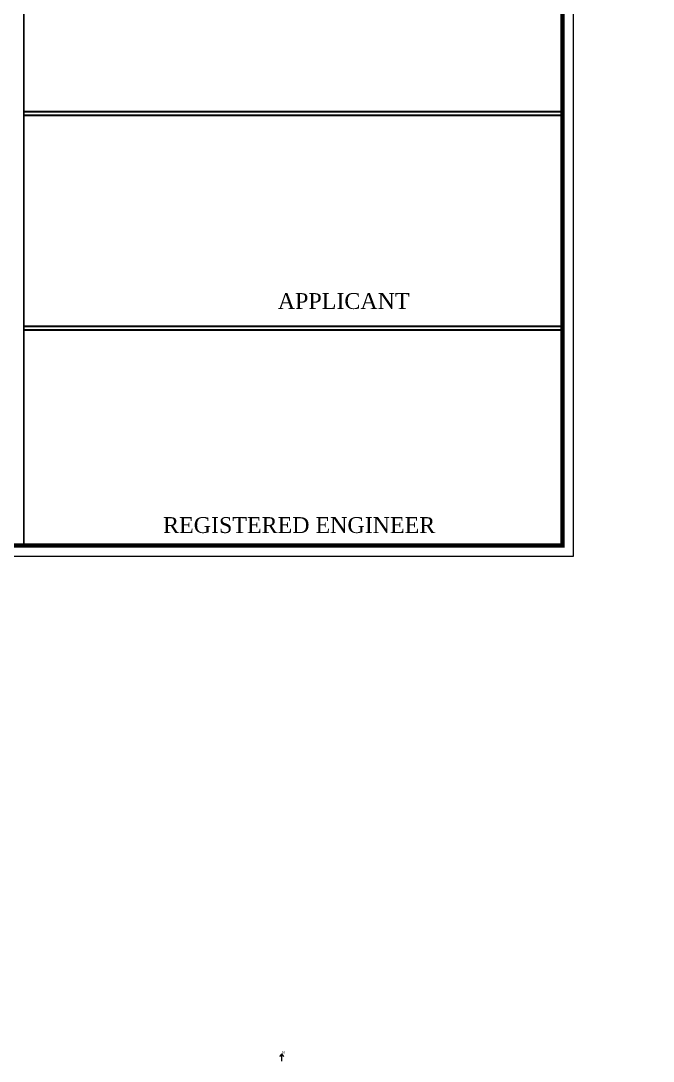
# Model space of a CAD drawing. Header units: metres. Extents: x -941 to 1333, y -28 to 1490.
# Drawn here: x 201 to 687, y -28 to 772 of the extents above; entities that cross this region are included whole.
import ezdxf

# ---------------------------------------------------------------- set-up
doc = ezdxf.new("R2010")
doc.units = ezdxf.units.M
doc.layers.add('00', color=7, linetype='Continuous')
doc.layers.add('NORTH_DIRECTION', color=7, linetype='Continuous', lineweight=0)
doc.styles.add('SRI-2', font='BOOKOSBI.TTF')
doc.styles.add('USA TEXT', font='GOTHIC.TTF')

msp = doc.modelspace()

# ---------------------------------------------------------------- hatches: boundary and pattern name
h = msp.add_hatch()
h.set_pattern_fill('ANGLE', color=252)
h.set_pattern_definition([(0, (-711.927, 37.3754), (0, 6.985), [5.08, -1.905]), (90, (-711.927, 37.3754), (-6.985, 4e-16), [5.08, -1.905])])
edge = h.paths.add_edge_path()
edge.add_line((638.72523, 392.32187), (638.85023, 392.32187))
edge.add_line((638.85023, 392.32187), (638.85023, 392.32463))
edge.add_arc((638.84373, 392.32463), 0.0065, 0, 90)
edge.add_line((638.84373, 392.33113), (638.80418, 392.33669))
edge.add_arc((638.80418, 392.34969), 0.013, 180, 270, ccw=False)
edge.add_line((638.79118, 392.34969), (638.79118, 392.54405))
edge.add_arc((638.80418, 392.54405), 0.013, 90, 180, ccw=False)
edge.add_line((638.80418, 392.55705), (638.84373, 392.56261))
edge.add_arc((638.84373, 392.56911), 0.0065, 270, 360)
edge.add_line((638.85023, 392.56911), (638.85023, 392.57187))
edge.add_line((638.85023, 392.57187), (638.72523, 392.57187))
edge.add_line((638.72523, 392.57187), (638.72523, 392.56911))
edge.add_arc((638.73173, 392.56911), 0.0065, 180, 270)
edge.add_line((638.73173, 392.56261), (638.77128, 392.55705))
edge.add_arc((638.77128, 392.54405), 0.013, 0, 90, ccw=False)
edge.add_line((638.78428, 392.54405), (638.78428, 392.34969))
edge.add_arc((638.77128, 392.34969), 0.013, -90, 0, ccw=False)
edge.add_line((638.77128, 392.33669), (638.73173, 392.33113))
edge.add_arc((638.73173, 392.32463), 0.0065, 90, 180)
edge.add_line((638.72523, 392.32463), (638.72523, 392.32187))
h = msp.add_hatch()
h.set_pattern_fill('ANGLE', color=252)
h.set_pattern_definition([(0, (-705.9494, 37.3754), (0, 6.985), [5.08, -1.905]), (90, (-705.9494, 37.3754), (-6.985, 4e-16), [5.08, -1.905])])
edge = h.paths.add_edge_path()
edge.add_line((644.70298, 392.32187), (644.82798, 392.32187))
edge.add_line((644.82798, 392.32187), (644.82798, 392.32463))
edge.add_arc((644.82148, 392.32463), 0.0065, 0, 90)
edge.add_line((644.82148, 392.33113), (644.78193, 392.33669))
edge.add_arc((644.78193, 392.34969), 0.013, 180, 270, ccw=False)
edge.add_line((644.76893, 392.34969), (644.76893, 392.54405))
edge.add_arc((644.78193, 392.54405), 0.013, 90, 180, ccw=False)
edge.add_line((644.78193, 392.55705), (644.82148, 392.56261))
edge.add_arc((644.82148, 392.56911), 0.0065, 270, 360)
edge.add_line((644.82798, 392.56911), (644.82798, 392.57187))
edge.add_line((644.82798, 392.57187), (644.70298, 392.57187))
edge.add_line((644.70298, 392.57187), (644.70298, 392.56911))
edge.add_arc((644.70948, 392.56911), 0.0065, 180, 270)
edge.add_line((644.70948, 392.56261), (644.74903, 392.55705))
edge.add_arc((644.74903, 392.54405), 0.013, 0, 90, ccw=False)
edge.add_line((644.76203, 392.54405), (644.76203, 392.34969))
edge.add_arc((644.74903, 392.34969), 0.013, -90, 0, ccw=False)
edge.add_line((644.74903, 392.33669), (644.70948, 392.33113))
edge.add_arc((644.70948, 392.32463), 0.0065, 90, 180)
edge.add_line((644.70298, 392.32463), (644.70298, 392.32187))
h = msp.add_hatch()
h.set_pattern_fill('ANGLE', color=252)
h.set_pattern_definition([(0, (-699.847, 37.3754), (0, 6.985), [5.08, -1.905]), (90, (-699.847, 37.3754), (-6.985, 4e-16), [5.08, -1.905])])
edge = h.paths.add_edge_path()
edge.add_line((650.8057, 392.32187), (650.9307, 392.32187))
edge.add_line((650.9307, 392.32187), (650.9307, 392.32463))
edge.add_arc((650.9242, 392.32463), 0.0065, 0, 90)
edge.add_line((650.9242, 392.33113), (650.88465, 392.33669))
edge.add_arc((650.88465, 392.34969), 0.013, 180, 270, ccw=False)
edge.add_line((650.87165, 392.34969), (650.87165, 392.54405))
edge.add_arc((650.88465, 392.54405), 0.013, 90, 180, ccw=False)
edge.add_line((650.88465, 392.55705), (650.9242, 392.56261))
edge.add_arc((650.9242, 392.56911), 0.0065, 270, 360)
edge.add_line((650.9307, 392.56911), (650.9307, 392.57187))
edge.add_line((650.9307, 392.57187), (650.8057, 392.57187))
edge.add_line((650.8057, 392.57187), (650.8057, 392.56911))
edge.add_arc((650.8122, 392.56911), 0.0065, 180, 270)
edge.add_line((650.8122, 392.56261), (650.85175, 392.55705))
edge.add_arc((650.85175, 392.54405), 0.013, 0, 90, ccw=False)
edge.add_line((650.86475, 392.54405), (650.86475, 392.34969))
edge.add_arc((650.85175, 392.34969), 0.013, -90, 0, ccw=False)
edge.add_line((650.85175, 392.33669), (650.8122, 392.33113))
edge.add_arc((650.8122, 392.32463), 0.0065, 90, 180)
edge.add_line((650.8057, 392.32463), (650.8057, 392.32187))
h = msp.add_hatch()
h.set_pattern_fill('ANGLE', color=252)
h.set_pattern_definition([(0, (-693.869, 37.3754), (0, 6.985), [5.08, -1.905]), (90, (-693.869, 37.3754), (-6.985, 4e-16), [5.08, -1.905])])
edge = h.paths.add_edge_path()
edge.add_line((656.78345, 392.32187), (656.90845, 392.32187))
edge.add_line((656.90845, 392.32187), (656.90845, 392.32463))
edge.add_arc((656.90195, 392.32463), 0.0065, 0, 90)
edge.add_line((656.90195, 392.33113), (656.8624, 392.33669))
edge.add_arc((656.8624, 392.34969), 0.013, 180, 270, ccw=False)
edge.add_line((656.8494, 392.34969), (656.8494, 392.54405))
edge.add_arc((656.8624, 392.54405), 0.013, 90, 180, ccw=False)
edge.add_line((656.8624, 392.55705), (656.90195, 392.56261))
edge.add_arc((656.90195, 392.56911), 0.0065, 270, 360)
edge.add_line((656.90845, 392.56911), (656.90845, 392.57187))
edge.add_line((656.90845, 392.57187), (656.78345, 392.57187))
edge.add_line((656.78345, 392.57187), (656.78345, 392.56911))
edge.add_arc((656.78995, 392.56911), 0.0065, 180, 270)
edge.add_line((656.78995, 392.56261), (656.8295, 392.55705))
edge.add_arc((656.8295, 392.54405), 0.013, 0, 90, ccw=False)
edge.add_line((656.8425, 392.54405), (656.8425, 392.34969))
edge.add_arc((656.8295, 392.34969), 0.013, -90, 0, ccw=False)
edge.add_line((656.8295, 392.33669), (656.78995, 392.33113))
edge.add_arc((656.78995, 392.32463), 0.0065, 90, 180)
edge.add_line((656.78345, 392.32463), (656.78345, 392.32187))
h = msp.add_hatch()
h.set_pattern_fill('ANGLE', color=252, angle=-90)
h.set_pattern_definition([(270, (312.034, 1744.431), (6.985, -1e-15), [5.08, -1.905]), (360, (312.034, 1744.431), (2e-15, 6.985), [5.08, -1.905])])
edge = h.paths.add_edge_path()
edge.add_line((666.98034, 393.77829), (666.98034, 393.65329))
edge.add_line((666.98034, 393.65329), (666.9831, 393.65329))
edge.add_arc((666.9831, 393.65979), 0.0065, -90, 0)
edge.add_line((666.9896, 393.65979), (666.99516, 393.69934))
edge.add_arc((667.00816, 393.69934), 0.013, 90, 180, ccw=False)
edge.add_line((667.00816, 393.71234), (667.20252, 393.71234))
edge.add_arc((667.20252, 393.69934), 0.013, 0, 90, ccw=False)
edge.add_line((667.21552, 393.69934), (667.22108, 393.65979))
edge.add_arc((667.22758, 393.65979), 0.0065, 180, 270)
edge.add_line((667.22758, 393.65329), (667.23034, 393.65329))
edge.add_line((667.23034, 393.65329), (667.23034, 393.77829))
edge.add_line((667.23034, 393.77829), (667.22758, 393.77829))
edge.add_arc((667.22758, 393.77179), 0.0065, 90, 180)
edge.add_line((667.22108, 393.77179), (667.21552, 393.73224))
edge.add_arc((667.20252, 393.73224), 0.013, -90, 0, ccw=False)
edge.add_line((667.20252, 393.71924), (667.00816, 393.71924))
edge.add_arc((667.00816, 393.73224), 0.013, -180, -90, ccw=False)
edge.add_line((666.99516, 393.73224), (666.9896, 393.77179))
edge.add_arc((666.9831, 393.77179), 0.0065, 0, 90)
edge.add_line((666.9831, 393.77829), (666.98034, 393.77829))
h = msp.add_hatch()
h.set_pattern_fill('ANGLE', color=252, angle=-90)
h.set_pattern_definition([(270, (322.241, 1744.431), (6.985, -1e-15), [5.08, -1.905]), (360, (322.241, 1744.431), (2e-15, 6.985), [5.08, -1.905])])
edge = h.paths.add_edge_path()
edge.add_line((677.18747, 393.77829), (677.18747, 393.65329))
edge.add_line((677.18747, 393.65329), (677.19023, 393.65329))
edge.add_arc((677.19023, 393.65979), 0.0065, -90, 0)
edge.add_line((677.19673, 393.65979), (677.20229, 393.69934))
edge.add_arc((677.21529, 393.69934), 0.013, 90, 180, ccw=False)
edge.add_line((677.21529, 393.71234), (677.40965, 393.71234))
edge.add_arc((677.40965, 393.69934), 0.013, 0, 90, ccw=False)
edge.add_line((677.42265, 393.69934), (677.42821, 393.65979))
edge.add_arc((677.43471, 393.65979), 0.0065, 180, 270)
edge.add_line((677.43471, 393.65329), (677.43747, 393.65329))
edge.add_line((677.43747, 393.65329), (677.43747, 393.77829))
edge.add_line((677.43747, 393.77829), (677.43471, 393.77829))
edge.add_arc((677.43471, 393.77179), 0.0065, 90, 180)
edge.add_line((677.42821, 393.77179), (677.42265, 393.73224))
edge.add_arc((677.40965, 393.73224), 0.013, -90, 0, ccw=False)
edge.add_line((677.40965, 393.71924), (677.21529, 393.71924))
edge.add_arc((677.21529, 393.73224), 0.013, -180, -90, ccw=False)
edge.add_line((677.20229, 393.73224), (677.19673, 393.77179))
edge.add_arc((677.19023, 393.77179), 0.0065, 0, 90)
edge.add_line((677.19023, 393.77829), (677.18747, 393.77829))
h = msp.add_hatch()
h.set_pattern_fill('ANGLE', color=252, angle=-90)
h.set_pattern_definition([(270, (283.789, 1735.58), (6.985, -1e-15), [5.08, -1.905]), (360, (283.789, 1735.58), (2e-15, 6.985), [5.08, -1.905])])
edge = h.paths.add_edge_path()
edge.add_line((638.73562, 384.92783), (638.73562, 384.80283))
edge.add_line((638.73562, 384.80283), (638.73839, 384.80283))
edge.add_arc((638.73839, 384.80933), 0.0065, -90, 0)
edge.add_line((638.74489, 384.80933), (638.75045, 384.84888))
edge.add_arc((638.76345, 384.84888), 0.013, 90, 180, ccw=False)
edge.add_line((638.76345, 384.86188), (638.9578, 384.86188))
edge.add_arc((638.9578, 384.84888), 0.013, 0, 90, ccw=False)
edge.add_line((638.9708, 384.84888), (638.97636, 384.80933))
edge.add_arc((638.98286, 384.80933), 0.0065, 180, 270)
edge.add_line((638.98286, 384.80283), (638.98562, 384.80283))
edge.add_line((638.98562, 384.80283), (638.98562, 384.92783))
edge.add_line((638.98562, 384.92783), (638.98286, 384.92783))
edge.add_arc((638.98286, 384.92133), 0.0065, 90, 180)
edge.add_line((638.97636, 384.92133), (638.9708, 384.88178))
edge.add_arc((638.9578, 384.88178), 0.013, -90, 0, ccw=False)
edge.add_line((638.9578, 384.86878), (638.76345, 384.86878))
edge.add_arc((638.76345, 384.88178), 0.013, -180, -90, ccw=False)
edge.add_line((638.75045, 384.88178), (638.74489, 384.92133))
edge.add_arc((638.73839, 384.92133), 0.0065, 0, 90)
edge.add_line((638.73839, 384.92783), (638.73562, 384.92783))
h = msp.add_hatch()
h.set_pattern_fill('ANGLE', color=252, angle=-90)
h.set_pattern_definition([(270, (301.7016, 1735.58), (6.985, -1e-15), [5.08, -1.905]), (360, (301.7016, 1735.58), (2e-15, 6.985), [5.08, -1.905])])
edge = h.paths.add_edge_path()
edge.add_line((656.64805, 384.92783), (656.64805, 384.80283))
edge.add_line((656.64805, 384.80283), (656.65081, 384.80283))
edge.add_arc((656.65081, 384.80933), 0.0065, -90, 0)
edge.add_line((656.65731, 384.80933), (656.66287, 384.84888))
edge.add_arc((656.67587, 384.84888), 0.013, 90, 180, ccw=False)
edge.add_line((656.67587, 384.86188), (656.87023, 384.86188))
edge.add_arc((656.87023, 384.84888), 0.013, 0, 90, ccw=False)
edge.add_line((656.88323, 384.84888), (656.88878, 384.80933))
edge.add_arc((656.89528, 384.80933), 0.0065, 180, 270)
edge.add_line((656.89528, 384.80283), (656.89805, 384.80283))
edge.add_line((656.89805, 384.80283), (656.89805, 384.92783))
edge.add_line((656.89805, 384.92783), (656.89528, 384.92783))
edge.add_arc((656.89528, 384.92133), 0.0065, 90, 180)
edge.add_line((656.88878, 384.92133), (656.88323, 384.88178))
edge.add_arc((656.87023, 384.88178), 0.013, -90, 0, ccw=False)
edge.add_line((656.87023, 384.86878), (656.67587, 384.86878))
edge.add_arc((656.67587, 384.88178), 0.013, -180, -90, ccw=False)
edge.add_line((656.66287, 384.88178), (656.65731, 384.92133))
edge.add_arc((656.65081, 384.92133), 0.0065, 0, 90)
edge.add_line((656.65081, 384.92783), (656.64805, 384.92783))
h = msp.add_hatch()
h.set_pattern_fill('ANGLE', color=252, angle=-90)
h.set_pattern_definition([(270, (312.034, 1738.317), (6.985, -1e-15), [5.08, -1.905]), (360, (312.034, 1738.317), (2e-15, 6.985), [5.08, -1.905])])
edge = h.paths.add_edge_path()
edge.add_line((666.98034, 387.66478), (666.98034, 387.53978))
edge.add_line((666.98034, 387.53978), (666.9831, 387.53978))
edge.add_arc((666.9831, 387.54628), 0.0065, -90, 0)
edge.add_line((666.9896, 387.54628), (666.99516, 387.58583))
edge.add_arc((667.00816, 387.58583), 0.013, 90, 180, ccw=False)
edge.add_line((667.00816, 387.59883), (667.20252, 387.59883))
edge.add_arc((667.20252, 387.58583), 0.013, 0, 90, ccw=False)
edge.add_line((667.21552, 387.58583), (667.22108, 387.54628))
edge.add_arc((667.22758, 387.54628), 0.0065, 180, 270)
edge.add_line((667.22758, 387.53978), (667.23034, 387.53978))
edge.add_line((667.23034, 387.53978), (667.23034, 387.66478))
edge.add_line((667.23034, 387.66478), (667.22758, 387.66478))
edge.add_arc((667.22758, 387.65828), 0.0065, 90, 180)
edge.add_line((667.22108, 387.65828), (667.21552, 387.61873))
edge.add_arc((667.20252, 387.61873), 0.013, -90, 0, ccw=False)
edge.add_line((667.20252, 387.60573), (667.00816, 387.60573))
edge.add_arc((667.00816, 387.61873), 0.013, -180, -90, ccw=False)
edge.add_line((666.99516, 387.61873), (666.9896, 387.65828))
edge.add_arc((666.9831, 387.65828), 0.0065, 0, 90)
edge.add_line((666.9831, 387.66478), (666.98034, 387.66478))
h = msp.add_hatch()
h.set_pattern_fill('ANGLE', color=252, angle=-90)
h.set_pattern_definition([(270, (322.241, 1738.317), (6.985, -1e-15), [5.08, -1.905]), (360, (322.241, 1738.317), (2e-15, 6.985), [5.08, -1.905])])
edge = h.paths.add_edge_path()
edge.add_line((677.18747, 387.66478), (677.18747, 387.53978))
edge.add_line((677.18747, 387.53978), (677.19023, 387.53978))
edge.add_arc((677.19023, 387.54628), 0.0065, -90, 0)
edge.add_line((677.19673, 387.54628), (677.20229, 387.58583))
edge.add_arc((677.21529, 387.58583), 0.013, 90, 180, ccw=False)
edge.add_line((677.21529, 387.59883), (677.40965, 387.59883))
edge.add_arc((677.40965, 387.58583), 0.013, 0, 90, ccw=False)
edge.add_line((677.42265, 387.58583), (677.42821, 387.54628))
edge.add_arc((677.43471, 387.54628), 0.0065, 180, 270)
edge.add_line((677.43471, 387.53978), (677.43747, 387.53978))
edge.add_line((677.43747, 387.53978), (677.43747, 387.66478))
edge.add_line((677.43747, 387.66478), (677.43471, 387.66478))
edge.add_arc((677.43471, 387.65828), 0.0065, 90, 180)
edge.add_line((677.42821, 387.65828), (677.42265, 387.61873))
edge.add_arc((677.40965, 387.61873), 0.013, -90, 0, ccw=False)
edge.add_line((677.40965, 387.60573), (677.21529, 387.60573))
edge.add_arc((677.21529, 387.61873), 0.013, -180, -90, ccw=False)
edge.add_line((677.20229, 387.61873), (677.19673, 387.65828))
edge.add_arc((677.19023, 387.65828), 0.0065, 0, 90)
edge.add_line((677.19023, 387.66478), (677.18747, 387.66478))
h = msp.add_hatch()
h.set_pattern_fill('ANGLE', color=252, angle=-90)
h.set_pattern_definition([(270, (283.789, 1728.009), (6.985, -1e-15), [5.08, -1.905]), (360, (283.789, 1728.009), (2e-15, 6.985), [5.08, -1.905])])
edge = h.paths.add_edge_path()
edge.add_line((638.73562, 377.35671), (638.73562, 377.23171))
edge.add_line((638.73562, 377.23171), (638.73839, 377.23171))
edge.add_arc((638.73839, 377.23821), 0.0065, -90, 0)
edge.add_line((638.74489, 377.23821), (638.75045, 377.27776))
edge.add_arc((638.76345, 377.27776), 0.013, 90, 180, ccw=False)
edge.add_line((638.76345, 377.29076), (638.9578, 377.29076))
edge.add_arc((638.9578, 377.27776), 0.013, 0, 90, ccw=False)
edge.add_line((638.9708, 377.27776), (638.97636, 377.23821))
edge.add_arc((638.98286, 377.23821), 0.0065, 180, 270)
edge.add_line((638.98286, 377.23171), (638.98562, 377.23171))
edge.add_line((638.98562, 377.23171), (638.98562, 377.35671))
edge.add_line((638.98562, 377.35671), (638.98286, 377.35671))
edge.add_arc((638.98286, 377.35021), 0.0065, 90, 180)
edge.add_line((638.97636, 377.35021), (638.9708, 377.31066))
edge.add_arc((638.9578, 377.31066), 0.013, -90, 0, ccw=False)
edge.add_line((638.9578, 377.29766), (638.76345, 377.29766))
edge.add_arc((638.76345, 377.31066), 0.013, -180, -90, ccw=False)
edge.add_line((638.75045, 377.31066), (638.74489, 377.35021))
edge.add_arc((638.73839, 377.35021), 0.0065, 0, 90)
edge.add_line((638.73839, 377.35671), (638.73562, 377.35671))
h = msp.add_hatch()
h.set_pattern_fill('ANGLE', color=252, angle=-90)
h.set_pattern_definition([(270, (301.7016, 1728.009), (6.985, -1e-15), [5.08, -1.905]), (360, (301.7016, 1728.009), (2e-15, 6.985), [5.08, -1.905])])
edge = h.paths.add_edge_path()
edge.add_line((656.64805, 377.35671), (656.64805, 377.23171))
edge.add_line((656.64805, 377.23171), (656.65081, 377.23171))
edge.add_arc((656.65081, 377.23821), 0.0065, -90, 0)
edge.add_line((656.65731, 377.23821), (656.66287, 377.27776))
edge.add_arc((656.67587, 377.27776), 0.013, 90, 180, ccw=False)
edge.add_line((656.67587, 377.29076), (656.87023, 377.29076))
edge.add_arc((656.87023, 377.27776), 0.013, 0, 90, ccw=False)
edge.add_line((656.88323, 377.27776), (656.88878, 377.23821))
edge.add_arc((656.89528, 377.23821), 0.0065, 180, 270)
edge.add_line((656.89528, 377.23171), (656.89805, 377.23171))
edge.add_line((656.89805, 377.23171), (656.89805, 377.35671))
edge.add_line((656.89805, 377.35671), (656.89528, 377.35671))
edge.add_arc((656.89528, 377.35021), 0.0065, 90, 180)
edge.add_line((656.88878, 377.35021), (656.88323, 377.31066))
edge.add_arc((656.87023, 377.31066), 0.013, -90, 0, ccw=False)
edge.add_line((656.87023, 377.29766), (656.67587, 377.29766))
edge.add_arc((656.67587, 377.31066), 0.013, -180, -90, ccw=False)
edge.add_line((656.66287, 377.31066), (656.65731, 377.35021))
edge.add_arc((656.65081, 377.35021), 0.0065, 0, 90)
edge.add_line((656.65081, 377.35671), (656.64805, 377.35671))
h = msp.add_hatch()
h.set_pattern_fill('ANGLE', color=252, angle=-90)
h.set_pattern_definition([(270, (312.034, 1732.314), (6.985, -1e-15), [5.08, -1.905]), (360, (312.034, 1732.314), (2e-15, 6.985), [5.08, -1.905])])
edge = h.paths.add_edge_path()
edge.add_line((666.98034, 381.66151), (666.98034, 381.53651))
edge.add_line((666.98034, 381.53651), (666.9831, 381.53651))
edge.add_arc((666.9831, 381.54301), 0.0065, -90, 0)
edge.add_line((666.9896, 381.54301), (666.99516, 381.58256))
edge.add_arc((667.00816, 381.58256), 0.013, 90, 180, ccw=False)
edge.add_line((667.00816, 381.59556), (667.20252, 381.59556))
edge.add_arc((667.20252, 381.58256), 0.013, 0, 90, ccw=False)
edge.add_line((667.21552, 381.58256), (667.22108, 381.54301))
edge.add_arc((667.22758, 381.54301), 0.0065, 180, 270)
edge.add_line((667.22758, 381.53651), (667.23034, 381.53651))
edge.add_line((667.23034, 381.53651), (667.23034, 381.66151))
edge.add_line((667.23034, 381.66151), (667.22758, 381.66151))
edge.add_arc((667.22758, 381.65501), 0.0065, 90, 180)
edge.add_line((667.22108, 381.65501), (667.21552, 381.61546))
edge.add_arc((667.20252, 381.61546), 0.013, -90, 0, ccw=False)
edge.add_line((667.20252, 381.60246), (667.00816, 381.60246))
edge.add_arc((667.00816, 381.61546), 0.013, -180, -90, ccw=False)
edge.add_line((666.99516, 381.61546), (666.9896, 381.65501))
edge.add_arc((666.9831, 381.65501), 0.0065, 0, 90)
edge.add_line((666.9831, 381.66151), (666.98034, 381.66151))
h = msp.add_hatch()
h.set_pattern_fill('ANGLE', color=252, angle=-90)
h.set_pattern_definition([(270, (322.241, 1732.314), (6.985, -1e-15), [5.08, -1.905]), (360, (322.241, 1732.314), (2e-15, 6.985), [5.08, -1.905])])
edge = h.paths.add_edge_path()
edge.add_line((677.18747, 381.66151), (677.18747, 381.53651))
edge.add_line((677.18747, 381.53651), (677.19023, 381.53651))
edge.add_arc((677.19023, 381.54301), 0.0065, -90, 0)
edge.add_line((677.19673, 381.54301), (677.20229, 381.58256))
edge.add_arc((677.21529, 381.58256), 0.013, 90, 180, ccw=False)
edge.add_line((677.21529, 381.59556), (677.40965, 381.59556))
edge.add_arc((677.40965, 381.58256), 0.013, 0, 90, ccw=False)
edge.add_line((677.42265, 381.58256), (677.42821, 381.54301))
edge.add_arc((677.43471, 381.54301), 0.0065, 180, 270)
edge.add_line((677.43471, 381.53651), (677.43747, 381.53651))
edge.add_line((677.43747, 381.53651), (677.43747, 381.66151))
edge.add_line((677.43747, 381.66151), (677.43471, 381.66151))
edge.add_arc((677.43471, 381.65501), 0.0065, 90, 180)
edge.add_line((677.42821, 381.65501), (677.42265, 381.61546))
edge.add_arc((677.40965, 381.61546), 0.013, -90, 0, ccw=False)
edge.add_line((677.40965, 381.60246), (677.21529, 381.60246))
edge.add_arc((677.21529, 381.61546), 0.013, -180, -90, ccw=False)
edge.add_line((677.20229, 381.61546), (677.19673, 381.65501))
edge.add_arc((677.19023, 381.65501), 0.0065, 0, 90)
edge.add_line((677.19023, 381.66151), (677.18747, 381.66151))
h = msp.add_hatch()
h.set_pattern_fill('ANGLE', color=252, angle=-90)
h.set_pattern_definition([(270, (283.789, 1720.407), (6.985, -1e-15), [5.08, -1.905]), (360, (283.789, 1720.407), (2e-15, 6.985), [5.08, -1.905])])
edge = h.paths.add_edge_path()
edge.add_line((638.73562, 369.75434), (638.73562, 369.62934))
edge.add_line((638.73562, 369.62934), (638.73839, 369.62934))
edge.add_arc((638.73839, 369.63584), 0.0065, -90, 0)
edge.add_line((638.74489, 369.63584), (638.75045, 369.67539))
edge.add_arc((638.76345, 369.67539), 0.013, 90, 180, ccw=False)
edge.add_line((638.76345, 369.68839), (638.9578, 369.68839))
edge.add_arc((638.9578, 369.67539), 0.013, 0, 90, ccw=False)
edge.add_line((638.9708, 369.67539), (638.97636, 369.63584))
edge.add_arc((638.98286, 369.63584), 0.0065, 180, 270)
edge.add_line((638.98286, 369.62934), (638.98562, 369.62934))
edge.add_line((638.98562, 369.62934), (638.98562, 369.75434))
edge.add_line((638.98562, 369.75434), (638.98286, 369.75434))
edge.add_arc((638.98286, 369.74784), 0.0065, 90, 180)
edge.add_line((638.97636, 369.74784), (638.9708, 369.70829))
edge.add_arc((638.9578, 369.70829), 0.013, -90, 0, ccw=False)
edge.add_line((638.9578, 369.69529), (638.76345, 369.69529))
edge.add_arc((638.76345, 369.70829), 0.013, -180, -90, ccw=False)
edge.add_line((638.75045, 369.70829), (638.74489, 369.74784))
edge.add_arc((638.73839, 369.74784), 0.0065, 0, 90)
edge.add_line((638.73839, 369.75434), (638.73562, 369.75434))
h = msp.add_hatch()
h.set_pattern_fill('ANGLE', color=252, angle=-90)
h.set_pattern_definition([(270, (301.7016, 1720.407), (6.985, -1e-15), [5.08, -1.905]), (360, (301.7016, 1720.407), (2e-15, 6.985), [5.08, -1.905])])
edge = h.paths.add_edge_path()
edge.add_line((656.64805, 369.75434), (656.64805, 369.62934))
edge.add_line((656.64805, 369.62934), (656.65081, 369.62934))
edge.add_arc((656.65081, 369.63584), 0.0065, -90, 0)
edge.add_line((656.65731, 369.63584), (656.66287, 369.67539))
edge.add_arc((656.67587, 369.67539), 0.013, 90, 180, ccw=False)
edge.add_line((656.67587, 369.68839), (656.87023, 369.68839))
edge.add_arc((656.87023, 369.67539), 0.013, 0, 90, ccw=False)
edge.add_line((656.88323, 369.67539), (656.88878, 369.63584))
edge.add_arc((656.89528, 369.63584), 0.0065, 180, 270)
edge.add_line((656.89528, 369.62934), (656.89805, 369.62934))
edge.add_line((656.89805, 369.62934), (656.89805, 369.75434))
edge.add_line((656.89805, 369.75434), (656.89528, 369.75434))
edge.add_arc((656.89528, 369.74784), 0.0065, 90, 180)
edge.add_line((656.88878, 369.74784), (656.88323, 369.70829))
edge.add_arc((656.87023, 369.70829), 0.013, -90, 0, ccw=False)
edge.add_line((656.87023, 369.69529), (656.67587, 369.69529))
edge.add_arc((656.67587, 369.70829), 0.013, -180, -90, ccw=False)
edge.add_line((656.66287, 369.70829), (656.65731, 369.74784))
edge.add_arc((656.65081, 369.74784), 0.0065, 0, 90)
edge.add_line((656.65081, 369.75434), (656.64805, 369.75434))
h = msp.add_hatch()
h.set_pattern_fill('ANGLE', color=252, angle=-90)
h.set_pattern_definition([(270, (312.034, 1726.251), (6.985, -1e-15), [5.08, -1.905]), (360, (312.034, 1726.251), (2e-15, 6.985), [5.08, -1.905])])
edge = h.paths.add_edge_path()
edge.add_line((666.98034, 375.59888), (666.98034, 375.47388))
edge.add_line((666.98034, 375.47388), (666.9831, 375.47388))
edge.add_arc((666.9831, 375.48038), 0.0065, -90, 0)
edge.add_line((666.9896, 375.48038), (666.99516, 375.51993))
edge.add_arc((667.00816, 375.51993), 0.013, 90, 180, ccw=False)
edge.add_line((667.00816, 375.53293), (667.20252, 375.53293))
edge.add_arc((667.20252, 375.51993), 0.013, 0, 90, ccw=False)
edge.add_line((667.21552, 375.51993), (667.22108, 375.48038))
edge.add_arc((667.22758, 375.48038), 0.0065, 180, 270)
edge.add_line((667.22758, 375.47388), (667.23034, 375.47388))
edge.add_line((667.23034, 375.47388), (667.23034, 375.59888))
edge.add_line((667.23034, 375.59888), (667.22758, 375.59888))
edge.add_arc((667.22758, 375.59238), 0.0065, 90, 180)
edge.add_line((667.22108, 375.59238), (667.21552, 375.55283))
edge.add_arc((667.20252, 375.55283), 0.013, -90, 0, ccw=False)
edge.add_line((667.20252, 375.53983), (667.00816, 375.53983))
edge.add_arc((667.00816, 375.55283), 0.013, -180, -90, ccw=False)
edge.add_line((666.99516, 375.55283), (666.9896, 375.59238))
edge.add_arc((666.9831, 375.59238), 0.0065, 0, 90)
edge.add_line((666.9831, 375.59888), (666.98034, 375.59888))
h = msp.add_hatch()
h.set_pattern_fill('ANGLE', color=252, angle=-90)
h.set_pattern_definition([(270, (322.241, 1726.251), (6.985, -1e-15), [5.08, -1.905]), (360, (322.241, 1726.251), (2e-15, 6.985), [5.08, -1.905])])
edge = h.paths.add_edge_path()
edge.add_line((677.18747, 375.59888), (677.18747, 375.47388))
edge.add_line((677.18747, 375.47388), (677.19023, 375.47388))
edge.add_arc((677.19023, 375.48038), 0.0065, -90, 0)
edge.add_line((677.19673, 375.48038), (677.20229, 375.51993))
edge.add_arc((677.21529, 375.51993), 0.013, 90, 180, ccw=False)
edge.add_line((677.21529, 375.53293), (677.40965, 375.53293))
edge.add_arc((677.40965, 375.51993), 0.013, 0, 90, ccw=False)
edge.add_line((677.42265, 375.51993), (677.42821, 375.48038))
edge.add_arc((677.43471, 375.48038), 0.0065, 180, 270)
edge.add_line((677.43471, 375.47388), (677.43747, 375.47388))
edge.add_line((677.43747, 375.47388), (677.43747, 375.59888))
edge.add_line((677.43747, 375.59888), (677.43471, 375.59888))
edge.add_arc((677.43471, 375.59238), 0.0065, 90, 180)
edge.add_line((677.42821, 375.59238), (677.42265, 375.55283))
edge.add_arc((677.40965, 375.55283), 0.013, -90, 0, ccw=False)
edge.add_line((677.40965, 375.53983), (677.21529, 375.53983))
edge.add_arc((677.21529, 375.55283), 0.013, -180, -90, ccw=False)
edge.add_line((677.20229, 375.55283), (677.19673, 375.59238))
edge.add_arc((677.19023, 375.59238), 0.0065, 0, 90)
edge.add_line((677.19023, 375.59888), (677.18747, 375.59888))
h = msp.add_hatch()
h.set_pattern_fill('ANGLE', color=252, angle=-90)
h.set_pattern_definition([(270, (283.789, 1712.8043), (6.985, -1e-15), [5.08, -1.905]), (360, (283.789, 1712.8043), (2e-15, 6.985), [5.08, -1.905])])
edge = h.paths.add_edge_path()
edge.add_line((638.73562, 362.15198), (638.73562, 362.02698))
edge.add_line((638.73562, 362.02698), (638.73839, 362.02698))
edge.add_arc((638.73839, 362.03348), 0.0065, -90, 0)
edge.add_line((638.74489, 362.03348), (638.75045, 362.07303))
edge.add_arc((638.76345, 362.07303), 0.013, 90, 180, ccw=False)
edge.add_line((638.76345, 362.08603), (638.9578, 362.08603))
edge.add_arc((638.9578, 362.07303), 0.013, 0, 90, ccw=False)
edge.add_line((638.9708, 362.07303), (638.97636, 362.03348))
edge.add_arc((638.98286, 362.03348), 0.0065, 180, 270)
edge.add_line((638.98286, 362.02698), (638.98562, 362.02698))
edge.add_line((638.98562, 362.02698), (638.98562, 362.15198))
edge.add_line((638.98562, 362.15198), (638.98286, 362.15198))
edge.add_arc((638.98286, 362.14548), 0.0065, 90, 180)
edge.add_line((638.97636, 362.14548), (638.9708, 362.10593))
edge.add_arc((638.9578, 362.10593), 0.013, -90, 0, ccw=False)
edge.add_line((638.9578, 362.09293), (638.76345, 362.09293))
edge.add_arc((638.76345, 362.10593), 0.013, -180, -90, ccw=False)
edge.add_line((638.75045, 362.10593), (638.74489, 362.14548))
edge.add_arc((638.73839, 362.14548), 0.0065, 0, 90)
edge.add_line((638.73839, 362.15198), (638.73562, 362.15198))
h = msp.add_hatch()
h.set_pattern_fill('ANGLE', color=252, angle=-90)
h.set_pattern_definition([(270, (301.7016, 1712.8043), (6.985, -1e-15), [5.08, -1.905]), (360, (301.7016, 1712.8043), (2e-15, 6.985), [5.08, -1.905])])
edge = h.paths.add_edge_path()
edge.add_line((656.64805, 362.15198), (656.64805, 362.02698))
edge.add_line((656.64805, 362.02698), (656.65081, 362.02698))
edge.add_arc((656.65081, 362.03348), 0.0065, -90, 0)
edge.add_line((656.65731, 362.03348), (656.66287, 362.07303))
edge.add_arc((656.67587, 362.07303), 0.013, 90, 180, ccw=False)
edge.add_line((656.67587, 362.08603), (656.87023, 362.08603))
edge.add_arc((656.87023, 362.07303), 0.013, 0, 90, ccw=False)
edge.add_line((656.88323, 362.07303), (656.88878, 362.03348))
edge.add_arc((656.89528, 362.03348), 0.0065, 180, 270)
edge.add_line((656.89528, 362.02698), (656.89805, 362.02698))
edge.add_line((656.89805, 362.02698), (656.89805, 362.15198))
edge.add_line((656.89805, 362.15198), (656.89528, 362.15198))
edge.add_arc((656.89528, 362.14548), 0.0065, 90, 180)
edge.add_line((656.88878, 362.14548), (656.88323, 362.10593))
edge.add_arc((656.87023, 362.10593), 0.013, -90, 0, ccw=False)
edge.add_line((656.87023, 362.09293), (656.67587, 362.09293))
edge.add_arc((656.67587, 362.10593), 0.013, -180, -90, ccw=False)
edge.add_line((656.66287, 362.10593), (656.65731, 362.14548))
edge.add_arc((656.65081, 362.14548), 0.0065, 0, 90)
edge.add_line((656.65081, 362.15198), (656.64805, 362.15198))
h = msp.add_hatch()
h.set_pattern_fill('ANGLE', color=252, angle=-90)
h.set_pattern_definition([(270, (283.789, 1705.202), (6.985, -1e-15), [5.08, -1.905]), (360, (283.789, 1705.202), (2e-15, 6.985), [5.08, -1.905])])
edge = h.paths.add_edge_path()
edge.add_line((638.73562, 354.54961), (638.73562, 354.42461))
edge.add_line((638.73562, 354.42461), (638.73839, 354.42461))
edge.add_arc((638.73839, 354.43111), 0.0065, -90, 0)
edge.add_line((638.74489, 354.43111), (638.75045, 354.47066))
edge.add_arc((638.76345, 354.47066), 0.013, 90, 180, ccw=False)
edge.add_line((638.76345, 354.48366), (638.9578, 354.48366))
edge.add_arc((638.9578, 354.47066), 0.013, 0, 90, ccw=False)
edge.add_line((638.9708, 354.47066), (638.97636, 354.43111))
edge.add_arc((638.98286, 354.43111), 0.0065, 180, 270)
edge.add_line((638.98286, 354.42461), (638.98562, 354.42461))
edge.add_line((638.98562, 354.42461), (638.98562, 354.54961))
edge.add_line((638.98562, 354.54961), (638.98286, 354.54961))
edge.add_arc((638.98286, 354.54311), 0.0065, 90, 180)
edge.add_line((638.97636, 354.54311), (638.9708, 354.50356))
edge.add_arc((638.9578, 354.50356), 0.013, -90, 0, ccw=False)
edge.add_line((638.9578, 354.49056), (638.76345, 354.49056))
edge.add_arc((638.76345, 354.50356), 0.013, -180, -90, ccw=False)
edge.add_line((638.75045, 354.50356), (638.74489, 354.54311))
edge.add_arc((638.73839, 354.54311), 0.0065, 0, 90)
edge.add_line((638.73839, 354.54961), (638.73562, 354.54961))
h = msp.add_hatch()
h.set_pattern_fill('ANGLE', color=252, angle=-90)
h.set_pattern_definition([(270, (301.7016, 1705.202), (6.985, -1e-15), [5.08, -1.905]), (360, (301.7016, 1705.202), (2e-15, 6.985), [5.08, -1.905])])
edge = h.paths.add_edge_path()
edge.add_line((656.64805, 354.54961), (656.64805, 354.42461))
edge.add_line((656.64805, 354.42461), (656.65081, 354.42461))
edge.add_arc((656.65081, 354.43111), 0.0065, -90, 0)
edge.add_line((656.65731, 354.43111), (656.66287, 354.47066))
edge.add_arc((656.67587, 354.47066), 0.013, 90, 180, ccw=False)
edge.add_line((656.67587, 354.48366), (656.87023, 354.48366))
edge.add_arc((656.87023, 354.47066), 0.013, 0, 90, ccw=False)
edge.add_line((656.88323, 354.47066), (656.88878, 354.43111))
edge.add_arc((656.89528, 354.43111), 0.0065, 180, 270)
edge.add_line((656.89528, 354.42461), (656.89805, 354.42461))
edge.add_line((656.89805, 354.42461), (656.89805, 354.54961))
edge.add_line((656.89805, 354.54961), (656.89528, 354.54961))
edge.add_arc((656.89528, 354.54311), 0.0065, 90, 180)
edge.add_line((656.88878, 354.54311), (656.88323, 354.50356))
edge.add_arc((656.87023, 354.50356), 0.013, -90, 0, ccw=False)
edge.add_line((656.87023, 354.49056), (656.67587, 354.49056))
edge.add_arc((656.67587, 354.50356), 0.013, -180, -90, ccw=False)
edge.add_line((656.66287, 354.50356), (656.65731, 354.54311))
edge.add_arc((656.65081, 354.54311), 0.0065, 0, 90)
edge.add_line((656.65081, 354.54961), (656.64805, 354.54961))
h = msp.add_hatch()
h.set_pattern_fill('ANGLE', color=256, angle=-270)
h.set_pattern_definition([(90, (1019.0235, -992.355), (-6.985, 4e-15), [5.08, -1.905]), (180, (1019.0235, -992.355), (-4e-15, -6.985), [5.08, -1.905])])
edge = h.paths.add_edge_path()
edge.add_line((664.0771, 358.29747), (664.0771, 358.42247))
edge.add_line((664.0771, 358.42247), (664.07433, 358.42247))
edge.add_arc((664.07433, 358.41597), 0.0065, -270, -180)
edge.add_line((664.06783, 358.41597), (664.06227, 358.37642))
edge.add_arc((664.04927, 358.37642), 0.013, -90, 0, ccw=False)
edge.add_line((664.04927, 358.36342), (663.85492, 358.36342))
edge.add_arc((663.85492, 358.37642), 0.013, -180, -90, ccw=False)
edge.add_line((663.84192, 358.37642), (663.83636, 358.41597))
edge.add_arc((663.82986, 358.41597), 0.0065, 0, 90)
edge.add_line((663.82986, 358.42247), (663.8271, 358.42247))
edge.add_line((663.8271, 358.42247), (663.8271, 358.29747))
edge.add_line((663.8271, 358.29747), (663.82986, 358.29747))
edge.add_arc((663.82986, 358.30397), 0.0065, -90, 0)
edge.add_line((663.83636, 358.30397), (663.84192, 358.34352))
edge.add_arc((663.85492, 358.34352), 0.013, -270, -180, ccw=False)
edge.add_line((663.85492, 358.35652), (664.04927, 358.35652))
edge.add_arc((664.04927, 358.34352), 0.013, -360, -270, ccw=False)
edge.add_line((664.06227, 358.34352), (664.06783, 358.30397))
edge.add_arc((664.07433, 358.30397), 0.0065, -180, -90)
edge.add_line((664.07433, 358.29747), (664.0771, 358.29747))
h = msp.add_hatch()
h.set_pattern_fill('ANGLE', color=256, angle=-270)
h.set_pattern_definition([(90, (1042.1434, -992.355), (-6.985, 4e-15), [5.08, -1.905]), (180, (1042.1434, -992.355), (-4e-15, -6.985), [5.08, -1.905])])
edge = h.paths.add_edge_path()
edge.add_line((687.19697, 358.29746), (687.19697, 358.42246))
edge.add_line((687.19697, 358.42246), (687.1942, 358.42246))
edge.add_arc((687.1942, 358.41596), 0.0065, -270, -180)
edge.add_line((687.1877, 358.41596), (687.18214, 358.37641))
edge.add_arc((687.16914, 358.37641), 0.013, -90, 0, ccw=False)
edge.add_line((687.16914, 358.36341), (686.97479, 358.36341))
edge.add_arc((686.97479, 358.37641), 0.013, -180, -90, ccw=False)
edge.add_line((686.96179, 358.37641), (686.95623, 358.41596))
edge.add_arc((686.94973, 358.41596), 0.0065, 0, 90)
edge.add_line((686.94973, 358.42246), (686.94697, 358.42246))
edge.add_line((686.94697, 358.42246), (686.94697, 358.29746))
edge.add_line((686.94697, 358.29746), (686.94973, 358.29746))
edge.add_arc((686.94973, 358.30396), 0.0065, -90, 0)
edge.add_line((686.95623, 358.30396), (686.96179, 358.34351))
edge.add_arc((686.97479, 358.34351), 0.013, -270, -180, ccw=False)
edge.add_line((686.97479, 358.35651), (687.16914, 358.35651))
edge.add_arc((687.16914, 358.34351), 0.013, -360, -270, ccw=False)
edge.add_line((687.18214, 358.34351), (687.1877, 358.30396))
edge.add_arc((687.1942, 358.30396), 0.0065, -180, -90)
edge.add_line((687.1942, 358.29746), (687.19697, 358.29746))
h = msp.add_hatch()
h.set_pattern_fill('ANGLE', color=252, angle=-90)
h.set_pattern_definition([(270, (283.789, 1697.5996), (6.985, -1e-15), [5.08, -1.905]), (360, (283.789, 1697.5996), (2e-15, 6.985), [5.08, -1.905])])
edge = h.paths.add_edge_path()
edge.add_line((638.73562, 346.94725), (638.73562, 346.82225))
edge.add_line((638.73562, 346.82225), (638.73839, 346.82225))
edge.add_arc((638.73839, 346.82875), 0.0065, -90, 0)
edge.add_line((638.74489, 346.82875), (638.75045, 346.8683))
edge.add_arc((638.76345, 346.8683), 0.013, 90, 180, ccw=False)
edge.add_line((638.76345, 346.8813), (638.9578, 346.8813))
edge.add_arc((638.9578, 346.8683), 0.013, 0, 90, ccw=False)
edge.add_line((638.9708, 346.8683), (638.97636, 346.82875))
edge.add_arc((638.98286, 346.82875), 0.0065, 180, 270)
edge.add_line((638.98286, 346.82225), (638.98562, 346.82225))
edge.add_line((638.98562, 346.82225), (638.98562, 346.94725))
edge.add_line((638.98562, 346.94725), (638.98286, 346.94725))
edge.add_arc((638.98286, 346.94075), 0.0065, 90, 180)
edge.add_line((638.97636, 346.94075), (638.9708, 346.9012))
edge.add_arc((638.9578, 346.9012), 0.013, -90, 0, ccw=False)
edge.add_line((638.9578, 346.8882), (638.76345, 346.8882))
edge.add_arc((638.76345, 346.9012), 0.013, -180, -90, ccw=False)
edge.add_line((638.75045, 346.9012), (638.74489, 346.94075))
edge.add_arc((638.73839, 346.94075), 0.0065, 0, 90)
edge.add_line((638.73839, 346.94725), (638.73562, 346.94725))
h = msp.add_hatch()
h.set_pattern_fill('ANGLE', color=252, angle=-90)
h.set_pattern_definition([(270, (301.7016, 1697.5996), (6.985, -1e-15), [5.08, -1.905]), (360, (301.7016, 1697.5996), (2e-15, 6.985), [5.08, -1.905])])
edge = h.paths.add_edge_path()
edge.add_line((656.64805, 346.94725), (656.64805, 346.82225))
edge.add_line((656.64805, 346.82225), (656.65081, 346.82225))
edge.add_arc((656.65081, 346.82875), 0.0065, -90, 0)
edge.add_line((656.65731, 346.82875), (656.66287, 346.8683))
edge.add_arc((656.67587, 346.8683), 0.013, 90, 180, ccw=False)
edge.add_line((656.67587, 346.8813), (656.87023, 346.8813))
edge.add_arc((656.87023, 346.8683), 0.013, 0, 90, ccw=False)
edge.add_line((656.88323, 346.8683), (656.88878, 346.82875))
edge.add_arc((656.89528, 346.82875), 0.0065, 180, 270)
edge.add_line((656.89528, 346.82225), (656.89805, 346.82225))
edge.add_line((656.89805, 346.82225), (656.89805, 346.94725))
edge.add_line((656.89805, 346.94725), (656.89528, 346.94725))
edge.add_arc((656.89528, 346.94075), 0.0065, 90, 180)
edge.add_line((656.88878, 346.94075), (656.88323, 346.9012))
edge.add_arc((656.87023, 346.9012), 0.013, -90, 0, ccw=False)
edge.add_line((656.87023, 346.8882), (656.67587, 346.8882))
edge.add_arc((656.67587, 346.9012), 0.013, -180, -90, ccw=False)
edge.add_line((656.66287, 346.9012), (656.65731, 346.94075))
edge.add_arc((656.65081, 346.94075), 0.0065, 0, 90)
edge.add_line((656.65081, 346.94725), (656.64805, 346.94725))
h = msp.add_hatch()
h.set_pattern_fill('ANGLE', color=252, angle=-90)
h.set_pattern_definition([(270, (283.789, 1690.008), (6.985, -1e-15), [5.08, -1.905]), (360, (283.789, 1690.008), (2e-15, 6.985), [5.08, -1.905])])
edge = h.paths.add_edge_path()
edge.add_line((638.73562, 339.35529), (638.73562, 339.23029))
edge.add_line((638.73562, 339.23029), (638.73839, 339.23029))
edge.add_arc((638.73839, 339.23679), 0.0065, -90, 0)
edge.add_line((638.74489, 339.23679), (638.75045, 339.27634))
edge.add_arc((638.76345, 339.27634), 0.013, 90, 180, ccw=False)
edge.add_line((638.76345, 339.28934), (638.9578, 339.28934))
edge.add_arc((638.9578, 339.27634), 0.013, 0, 90, ccw=False)
edge.add_line((638.9708, 339.27634), (638.97636, 339.23679))
edge.add_arc((638.98286, 339.23679), 0.0065, 180, 270)
edge.add_line((638.98286, 339.23029), (638.98562, 339.23029))
edge.add_line((638.98562, 339.23029), (638.98562, 339.35529))
edge.add_line((638.98562, 339.35529), (638.98286, 339.35529))
edge.add_arc((638.98286, 339.34879), 0.0065, 90, 180)
edge.add_line((638.97636, 339.34879), (638.9708, 339.30924))
edge.add_arc((638.9578, 339.30924), 0.013, -90, 0, ccw=False)
edge.add_line((638.9578, 339.29624), (638.76345, 339.29624))
edge.add_arc((638.76345, 339.30924), 0.013, -180, -90, ccw=False)
edge.add_line((638.75045, 339.30924), (638.74489, 339.34879))
edge.add_arc((638.73839, 339.34879), 0.0065, 0, 90)
edge.add_line((638.73839, 339.35529), (638.73562, 339.35529))
h = msp.add_hatch()
h.set_pattern_fill('ANGLE', color=252, angle=-90)
h.set_pattern_definition([(270, (301.7016, 1690.008), (6.985, -1e-15), [5.08, -1.905]), (360, (301.7016, 1690.008), (2e-15, 6.985), [5.08, -1.905])])
edge = h.paths.add_edge_path()
edge.add_line((656.64805, 339.35529), (656.64805, 339.23029))
edge.add_line((656.64805, 339.23029), (656.65081, 339.23029))
edge.add_arc((656.65081, 339.23679), 0.0065, -90, 0)
edge.add_line((656.65731, 339.23679), (656.66287, 339.27634))
edge.add_arc((656.67587, 339.27634), 0.013, 90, 180, ccw=False)
edge.add_line((656.67587, 339.28934), (656.87023, 339.28934))
edge.add_arc((656.87023, 339.27634), 0.013, 0, 90, ccw=False)
edge.add_line((656.88323, 339.27634), (656.88878, 339.23679))
edge.add_arc((656.89528, 339.23679), 0.0065, 180, 270)
edge.add_line((656.89528, 339.23029), (656.89805, 339.23029))
edge.add_line((656.89805, 339.23029), (656.89805, 339.35529))
edge.add_line((656.89805, 339.35529), (656.89528, 339.35529))
edge.add_arc((656.89528, 339.34879), 0.0065, 90, 180)
edge.add_line((656.88878, 339.34879), (656.88323, 339.30924))
edge.add_arc((656.87023, 339.30924), 0.013, -90, 0, ccw=False)
edge.add_line((656.87023, 339.29624), (656.67587, 339.29624))
edge.add_arc((656.67587, 339.30924), 0.013, -180, -90, ccw=False)
edge.add_line((656.66287, 339.30924), (656.65731, 339.34879))
edge.add_arc((656.65081, 339.34879), 0.0065, 0, 90)
edge.add_line((656.65081, 339.35529), (656.64805, 339.35529))
h = msp.add_hatch()
h.set_pattern_fill('ANGLE', color=252)
h.set_pattern_definition([(0, (-711.927, -23.204), (0, 6.985), [5.08, -1.905]), (90, (-711.927, -23.204), (-6.985, 4e-16), [5.08, -1.905])])
edge = h.paths.add_edge_path()
edge.add_line((638.72523, 331.74247), (638.85023, 331.74247))
edge.add_line((638.85023, 331.74247), (638.85023, 331.74523))
edge.add_arc((638.84373, 331.74523), 0.0065, 0, 90)
edge.add_line((638.84373, 331.75173), (638.80418, 331.75729))
edge.add_arc((638.80418, 331.77029), 0.013, 180, 270, ccw=False)
edge.add_line((638.79118, 331.77029), (638.79118, 331.96465))
edge.add_arc((638.80418, 331.96465), 0.013, 90, 180, ccw=False)
edge.add_line((638.80418, 331.97765), (638.84373, 331.98321))
edge.add_arc((638.84373, 331.98971), 0.0065, 270, 360)
edge.add_line((638.85023, 331.98971), (638.85023, 331.99247))
edge.add_line((638.85023, 331.99247), (638.72523, 331.99247))
edge.add_line((638.72523, 331.99247), (638.72523, 331.98971))
edge.add_arc((638.73173, 331.98971), 0.0065, 180, 270)
edge.add_line((638.73173, 331.98321), (638.77128, 331.97765))
edge.add_arc((638.77128, 331.96465), 0.013, 0, 90, ccw=False)
edge.add_line((638.78428, 331.96465), (638.78428, 331.77029))
edge.add_arc((638.77128, 331.77029), 0.013, -90, 0, ccw=False)
edge.add_line((638.77128, 331.75729), (638.73173, 331.75173))
edge.add_arc((638.73173, 331.74523), 0.0065, 90, 180)
edge.add_line((638.72523, 331.74523), (638.72523, 331.74247))
h = msp.add_hatch()
h.set_pattern_fill('ANGLE', color=252)
h.set_pattern_definition([(0, (-705.9494, -23.204), (0, 6.985), [5.08, -1.905]), (90, (-705.9494, -23.204), (-6.985, 4e-16), [5.08, -1.905])])
edge = h.paths.add_edge_path()
edge.add_line((644.70298, 331.74247), (644.82798, 331.74247))
edge.add_line((644.82798, 331.74247), (644.82798, 331.74523))
edge.add_arc((644.82148, 331.74523), 0.0065, 0, 90)
edge.add_line((644.82148, 331.75173), (644.78193, 331.75729))
edge.add_arc((644.78193, 331.77029), 0.013, 180, 270, ccw=False)
edge.add_line((644.76893, 331.77029), (644.76893, 331.96465))
edge.add_arc((644.78193, 331.96465), 0.013, 90, 180, ccw=False)
edge.add_line((644.78193, 331.97765), (644.82148, 331.98321))
edge.add_arc((644.82148, 331.98971), 0.0065, 270, 360)
edge.add_line((644.82798, 331.98971), (644.82798, 331.99247))
edge.add_line((644.82798, 331.99247), (644.70298, 331.99247))
edge.add_line((644.70298, 331.99247), (644.70298, 331.98971))
edge.add_arc((644.70948, 331.98971), 0.0065, 180, 270)
edge.add_line((644.70948, 331.98321), (644.74903, 331.97765))
edge.add_arc((644.74903, 331.96465), 0.013, 0, 90, ccw=False)
edge.add_line((644.76203, 331.96465), (644.76203, 331.77029))
edge.add_arc((644.74903, 331.77029), 0.013, -90, 0, ccw=False)
edge.add_line((644.74903, 331.75729), (644.70948, 331.75173))
edge.add_arc((644.70948, 331.74523), 0.0065, 90, 180)
edge.add_line((644.70298, 331.74523), (644.70298, 331.74247))
h = msp.add_hatch()
h.set_pattern_fill('ANGLE', color=252)
h.set_pattern_definition([(0, (-699.847, -23.204), (0, 6.985), [5.08, -1.905]), (90, (-699.847, -23.204), (-6.985, 4e-16), [5.08, -1.905])])
edge = h.paths.add_edge_path()
edge.add_line((650.8057, 331.74247), (650.9307, 331.74247))
edge.add_line((650.9307, 331.74247), (650.9307, 331.74523))
edge.add_arc((650.9242, 331.74523), 0.0065, 0, 90)
edge.add_line((650.9242, 331.75173), (650.88465, 331.75729))
edge.add_arc((650.88465, 331.77029), 0.013, 180, 270, ccw=False)
edge.add_line((650.87165, 331.77029), (650.87165, 331.96465))
edge.add_arc((650.88465, 331.96465), 0.013, 90, 180, ccw=False)
edge.add_line((650.88465, 331.97765), (650.9242, 331.98321))
edge.add_arc((650.9242, 331.98971), 0.0065, 270, 360)
edge.add_line((650.9307, 331.98971), (650.9307, 331.99247))
edge.add_line((650.9307, 331.99247), (650.8057, 331.99247))
edge.add_line((650.8057, 331.99247), (650.8057, 331.98971))
edge.add_arc((650.8122, 331.98971), 0.0065, 180, 270)
edge.add_line((650.8122, 331.98321), (650.85175, 331.97765))
edge.add_arc((650.85175, 331.96465), 0.013, 0, 90, ccw=False)
edge.add_line((650.86475, 331.96465), (650.86475, 331.77029))
edge.add_arc((650.85175, 331.77029), 0.013, -90, 0, ccw=False)
edge.add_line((650.85175, 331.75729), (650.8122, 331.75173))
edge.add_arc((650.8122, 331.74523), 0.0065, 90, 180)
edge.add_line((650.8057, 331.74523), (650.8057, 331.74247))
h = msp.add_hatch()
h.set_pattern_fill('ANGLE', color=252)
h.set_pattern_definition([(0, (-693.869, -23.204), (0, 6.985), [5.08, -1.905]), (90, (-693.869, -23.204), (-6.985, 4e-16), [5.08, -1.905])])
edge = h.paths.add_edge_path()
edge.add_line((656.78345, 331.74247), (656.90845, 331.74247))
edge.add_line((656.90845, 331.74247), (656.90845, 331.74523))
edge.add_arc((656.90195, 331.74523), 0.0065, 0, 90)
edge.add_line((656.90195, 331.75173), (656.8624, 331.75729))
edge.add_arc((656.8624, 331.77029), 0.013, 180, 270, ccw=False)
edge.add_line((656.8494, 331.77029), (656.8494, 331.96465))
edge.add_arc((656.8624, 331.96465), 0.013, 90, 180, ccw=False)
edge.add_line((656.8624, 331.97765), (656.90195, 331.98321))
edge.add_arc((656.90195, 331.98971), 0.0065, 270, 360)
edge.add_line((656.90845, 331.98971), (656.90845, 331.99247))
edge.add_line((656.90845, 331.99247), (656.78345, 331.99247))
edge.add_line((656.78345, 331.99247), (656.78345, 331.98971))
edge.add_arc((656.78995, 331.98971), 0.0065, 180, 270)
edge.add_line((656.78995, 331.98321), (656.8295, 331.97765))
edge.add_arc((656.8295, 331.96465), 0.013, 0, 90, ccw=False)
edge.add_line((656.8425, 331.96465), (656.8425, 331.77029))
edge.add_arc((656.8295, 331.77029), 0.013, -90, 0, ccw=False)
edge.add_line((656.8295, 331.75729), (656.78995, 331.75173))
edge.add_arc((656.78995, 331.74523), 0.0065, 90, 180)
edge.add_line((656.78345, 331.74523), (656.78345, 331.74247))

# ---------------------------------------------------------------- linework, layer by layer
at = {"lineweight": 20}
msp.add_lwpolyline([(-940.7172, 360.05841), (625.84148, 360.05841), (625.84148, 1490.29058), (-940.7172, 1490.29058)], close=True, dxfattribs=at)
at = {"lineweight": 20, "const_width": 3.24}
msp.add_lwpolyline([(-932.40575, 368.36986), (617.53003, 368.36986), (617.53003, 1481.97913), (-932.40575, 1481.97913)], close=True, dxfattribs=at)
at = {"layer": '00', "lineweight": 25}
msp.add_line((203.55721, 1480.79811), (203.55721, 367.18884), dxfattribs=at)
at = {"layer": '00', "lineweight": 30}
for points in [[(203.55721, 701.87139), (617.53003, 701.87139)], [(203.55721, 699.10091), (617.53003, 699.10091)], [(203.55721, 536.87139), (617.53003, 536.87139)], [(203.55721, 534.10091), (617.53003, 534.10091)]]:
    msp.add_lwpolyline(points, dxfattribs=at)
at = {"layer": 'NORTH_DIRECTION'}
for points in [[(401.66259, -27.9328), (401.66259, -27.9328), (401.66259, -22.2167), (400.02113, -24.25211)], [(403.3175, -24.2688), (403.3175, -24.2688), (401.66259, -22.2167)]]:
    msp.add_lwpolyline(points, dxfattribs=at)

# ---------------------------------------------------------------- texts
at = {"layer": '00', "lineweight": 25, "attachment_point": 1, "style": 'SRI-2'}
for s, width, insert, char_height in [('APPLICANT', 1268.0819033, (398.65587, 562.29624), 12.190128), ('REGISTERED ENGINEER', 226649.7499763, (310.49254, 390.14052), 12.1901284)]:
    msp.add_mtext_dynamic_manual_height_columns(s, width=width, gutter_width=12.285, heights=[0], dxfattribs=dict(at, insert=insert, char_height=char_height))
at = {"layer": 'NORTH_DIRECTION', "insert": (403.88743, -22.14884), "char_height": 2, "attachment_point": 1, "rotation": 180, "style": 'USA TEXT'}
msp.add_mtext_dynamic_manual_height_columns('N', width=1.1850696, gutter_width=30, heights=[2.65126], dxfattribs=at)

doc.saveas('drawing.dxf')
